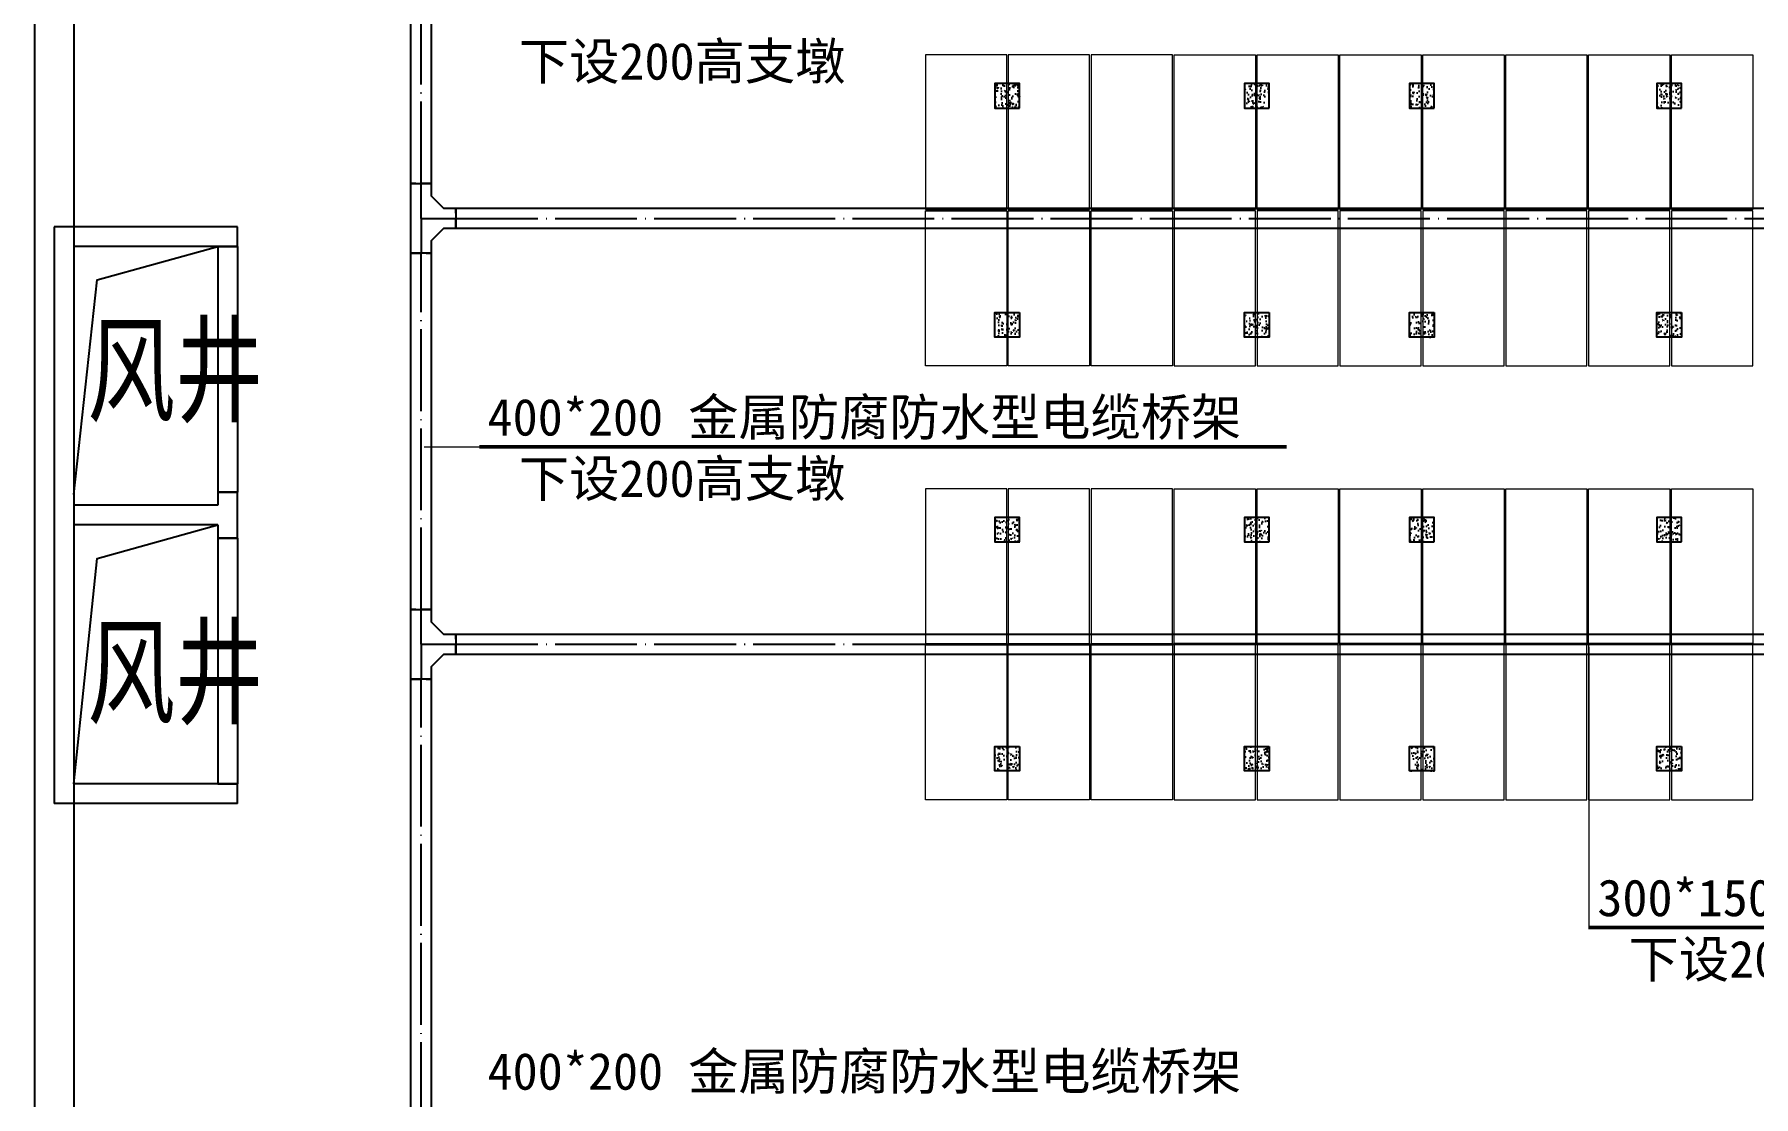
# Model space of a CAD drawing. Header units: millimetres. Extents: x -633009578 to 5705885, y -633235091 to 2571734.
# Drawn here: x 2781536 to 2802523, y 1731517 to 1744481 of the extents above; entities that cross this region are included whole.
import ezdxf

# ---------------------------------------------------------------- set-up
doc = ezdxf.new("R2010")
doc.units = ezdxf.units.MM
doc.header["$LTSCALE"] = 1000
doc.header["$MEASUREMENT"] = 0
for name, pattern in [('DASH', [0.35, 0.25, -0.1]), ('DASHED2', [0.375, 0.25, -0.125]), ('DOTE', [2.4200000000000004, 2, -0.2, 0.02, -0.2])]:
    doc.linetypes.add(name, pattern=pattern)
doc.layers.get('0').update_dxf_attribs({"color": 9})
for name, color, linetype in [('3T_WOOD', 21, 'Continuous'), ('A-OTHER(其它)', 192, 'Continuous'), ('A-ROOF(屋顶)', 11, 'Continuous'), ('A-TEXT(房间)', 243, 'Continuous'), ('A-WALL(墙)', 255, 'Continuous'), ('A-WINDOW（窗）', 4, 'Continuous'), ('尺寸线层', 3, 'Continuous'), ('电-桥架', 4, 'Continuous'), ('设备-箱柜', 3, 'Continuous')]:
    doc.layers.add(name, color=color, linetype=linetype)
doc.styles.add('_TCH', font='simhei.ttf', dxfattribs={"width": 0.75, "bigfont": 'hztxt.shx'})
doc.styles.add('ELEC-DIM', font='simhei.ttf')

# ---------------------------------------------------------------- blocks, each defined once
blk = doc.blocks.new('3030')
h = blk.add_hatch()
h.set_pattern_fill('AR-CONC', color=256, scale=20, angle=180, style=0)
h.set_pattern_definition([(230, (0, 0), (-143.4520365201507, 12.5504269965191), [15, -165]), (175, (0, 0), (27.75026672259992, -150.4384267400024), [12, -132]), (280.4514, (-11.954336, 1.045868000000007), (-115.7018763428044, -137.8879084121907), [12.748038, -140.2284224]), (226.1842, (-2.266215559059192e-14, -40), (-213.4482097251289, 33.10380286580374), [22.5, -247.5]), (276.6356, (-17.78734900000002, -37.24133859999999), (-186.9325411097408, -194.8235741800882), [19.12205759999999, -210.3426]), (171.1841999999999, (-2.266215559059192e-14, -40), (-186.9323890267256, -194.8237201850648), [18, -198]), (201, (-20.00000000000002, -29.99999999999999), (-119.3814104236923, 80.52377813306784), [15, -165]), (145.9999999999999, (-20.00000000000002, -29.99999999999999), (-48.66306638431643, -145.0300090093706), [12, -132]), (251.4514, (-29.94844660000001, -23.28967879999998), (-168.044525716298, -64.50609934199038), [12.748038, -140.2284224]), (217.5, (0, 0), (-2.431971063458171, -66.5787707662623), [0, -130.4, 0, -134, 0, -132.5]), (187.5, (0, 0), (-52.61390748842976, -78.88234237647202), [0, -76.39999999999999, 0, -127.4, 0, -50.5]), (147.5, (44.6, -2.526830348350999e-14), (-106.7644872344818, 4.510974346876012), [0, -50, 0, -156, 0, -207]), (137.5, (64.6, -3.659938127880594e-14), (-116.6372338684773, -20.02099646646348), [0, -65, 0, -103.6, 0, -147])])
h.paths.add_polyline_path([(7589905.532891056, -2127883.896403329), (7589905.532891056, -2127584.046403329), (7590205.532891056, -2127584.046403329), (7590205.532891056, -2127883.896403329)])
blk.add_lwpolyline([(7589905.532891056, -2127883.896403329), (7589905.532891056, -2127584.046403329), (7590205.532891056, -2127584.046403329), (7590205.532891056, -2127883.896403329)], close=True)
blk = doc.blocks.new('G$C91E54488')
at = {"color": 8, "lineweight": 0}
for points in [[(-122662.7808985738, 92819.15283179656), (-122662.7808985738, 90930.15283179656), (-121670.7808985738, 90930.15283179656), (-121670.7808985738, 92819.15283179656)], [(-121650.7808985738, 92819.15283179656), (-121650.7808985738, 90930.15283179656), (-120658.7808985738, 90930.15283179656), (-120658.7808985738, 92819.15283179656)], [(-120638.7808985738, 92819.15283179656), (-120638.7808985738, 90930.15283179656), (-119646.7808985738, 90930.15283179656), (-119646.7808985738, 92819.15283179656)], [(-118634.7808985719, 92819.15283179656), (-118634.7808985719, 90930.15283179656), (-119626.7808985719, 90930.15283179656), (-119626.7808985719, 92819.15283179656)], [(-117622.7808985719, 92819.15283179656), (-117622.7808985719, 90930.15283179656), (-118614.7808985719, 90930.15283179656), (-118614.7808985719, 92819.15283179656)], [(-116610.7808985719, 92819.15283179656), (-116610.7808985719, 90930.15283179656), (-117602.7808985719, 90930.15283179656), (-117602.7808985719, 92819.15283179656)], [(-115598.7808985719, 92819.15283179656), (-115598.7808985719, 90930.15283179656), (-116590.7808985719, 90930.15283179656), (-116590.7808985719, 92819.15283179656)], [(-114586.7808985719, 92819.15283179656), (-114586.7808985719, 90930.15283179656), (-115578.7808985719, 90930.15283179656), (-115578.7808985719, 92819.15283179656)], [(-113574.7808985719, 92819.15283179656), (-113574.7808985719, 90930.15283179656), (-114566.7808985719, 90930.15283179656), (-114566.7808985719, 92819.15283179656)], [(-112562.7808985719, 92819.15283179656), (-112562.7808985719, 90930.15283179656), (-113554.7808985719, 90930.15283179656), (-113554.7808985719, 92819.15283179656)], [(-122662.7808985738, 89023.15283179656), (-122662.7808985738, 90912.15283179656), (-121670.7808985738, 90912.15283179656), (-121670.7808985738, 89023.15283179656)], [(-121650.7808985738, 89023.15283179656), (-121650.7808985738, 90912.15283179656), (-120658.7808985738, 90912.15283179656), (-120658.7808985738, 89023.15283179656)], [(-120638.7808985738, 89023.15283179656), (-120638.7808985738, 90912.15283179656), (-119646.7808985738, 90912.15283179656), (-119646.7808985738, 89023.15283179656)], [(-118634.7808985719, 89023.15283179656), (-118634.7808985719, 90912.15283179656), (-119626.7808985719, 90912.15283179656), (-119626.7808985719, 89023.15283179656)], [(-117622.7808985719, 89023.15283179656), (-117622.7808985719, 90912.15283179656), (-118614.7808985719, 90912.15283179656), (-118614.7808985719, 89023.15283179656)], [(-116610.7808985719, 89023.15283179656), (-116610.7808985719, 90912.15283179656), (-117602.7808985719, 90912.15283179656), (-117602.7808985719, 89023.15283179656)], [(-115598.7808985719, 89023.15283179656), (-115598.7808985719, 90912.15283179656), (-116590.7808985719, 90912.15283179656), (-116590.7808985719, 89023.15283179656)], [(-114586.7808985719, 89023.15283179656), (-114586.7808985719, 90912.15283179656), (-115578.7808985719, 90912.15283179656), (-115578.7808985719, 89023.15283179656)], [(-113574.7808985719, 89023.15283179656), (-113574.7808985719, 90912.15283179656), (-114566.7808985719, 90912.15283179656), (-114566.7808985719, 89023.15283179656)], [(-112562.7808985719, 89023.15283179656), (-112562.7808985719, 90912.15283179656), (-113554.7808985719, 90912.15283179656), (-113554.7808985719, 89023.15283179656)], [(-122662.7808985738, 87523.15283179656), (-122662.7808985738, 85634.15283179656), (-121670.7808985738, 85634.15283179656), (-121670.7808985738, 87523.15283179656)], [(-121650.7808985738, 87523.15283179656), (-121650.7808985738, 85634.15283179656), (-120658.7808985738, 85634.15283179656), (-120658.7808985738, 87523.15283179656)], [(-120638.7808985738, 87523.15283179656), (-120638.7808985738, 85634.15283179656), (-119646.7808985738, 85634.15283179656), (-119646.7808985738, 87523.15283179656)], [(-118634.7808985719, 87523.15283179656), (-118634.7808985719, 85634.15283179656), (-119626.7808985719, 85634.15283179656), (-119626.7808985719, 87523.15283179656)], [(-117622.7808985719, 87523.15283179656), (-117622.7808985719, 85634.15283179656), (-118614.7808985719, 85634.15283179656), (-118614.7808985719, 87523.15283179656)], [(-116610.7808985719, 87523.15283179656), (-116610.7808985719, 85634.15283179656), (-117602.7808985719, 85634.15283179656), (-117602.7808985719, 87523.15283179656)], [(-115598.7808985719, 87523.15283179656), (-115598.7808985719, 85634.15283179656), (-116590.7808985719, 85634.15283179656), (-116590.7808985719, 87523.15283179656)], [(-114586.7808985719, 87523.15283179656), (-114586.7808985719, 85634.15283179656), (-115578.7808985719, 85634.15283179656), (-115578.7808985719, 87523.15283179656)], [(-113574.7808985719, 87523.15283179656), (-113574.7808985719, 85634.15283179656), (-114566.7808985719, 85634.15283179656), (-114566.7808985719, 87523.15283179656)], [(-112562.7808985719, 87523.15283179656), (-112562.7808985719, 85634.15283179656), (-113554.7808985719, 85634.15283179656), (-113554.7808985719, 87523.15283179656)], [(-122662.7808985738, 83727.15283179656), (-122662.7808985738, 85616.15283179656), (-121670.7808985738, 85616.15283179656), (-121670.7808985738, 83727.15283179656)], [(-121650.7808985738, 83727.15283179656), (-121650.7808985738, 85616.15283179656), (-120658.7808985738, 85616.15283179656), (-120658.7808985738, 83727.15283179656)], [(-120638.7808985738, 83727.15283179656), (-120638.7808985738, 85616.15283179656), (-119646.7808985738, 85616.15283179656), (-119646.7808985738, 83727.15283179656)], [(-118634.7808985719, 83727.15283179656), (-118634.7808985719, 85616.15283179656), (-119626.7808985719, 85616.15283179656), (-119626.7808985719, 83727.15283179656)], [(-117622.7808985719, 83727.15283179656), (-117622.7808985719, 85616.15283179656), (-118614.7808985719, 85616.15283179656), (-118614.7808985719, 83727.15283179656)], [(-116610.7808985719, 83727.15283179656), (-116610.7808985719, 85616.15283179656), (-117602.7808985719, 85616.15283179656), (-117602.7808985719, 83727.15283179656)], [(-115598.7808985719, 83727.15283179656), (-115598.7808985719, 85616.15283179656), (-116590.7808985719, 85616.15283179656), (-116590.7808985719, 83727.15283179656)], [(-114586.7808985719, 83727.15283179656), (-114586.7808985719, 85616.15283179656), (-115578.7808985719, 85616.15283179656), (-115578.7808985719, 83727.15283179656)], [(-113574.7808985719, 83727.15283179656), (-113574.7808985719, 85616.15283179656), (-114566.7808985719, 85616.15283179656), (-114566.7808985719, 83727.15283179656)], [(-112562.7808985719, 83727.15283179656), (-112562.7808985719, 85616.15283179656), (-113554.7808985719, 85616.15283179656), (-113554.7808985719, 83727.15283179656)]]:
    blk.add_lwpolyline(points, close=True, dxfattribs=at)
at = {"layer": 'A-OTHER(其它)'}
for points in [[(-133059.9960724125, 87449.99999992421), (-132774.0657721153, 90070.1517959499), (-131299.9960723268, 90479.9999999028)], [(-133059.9960724041, 83919.99999979918), (-132774.065772573, 86670.15179598064), (-131299.9960727841, 87079.99999993353)]]:
    blk.add_lwpolyline(points, dxfattribs=at)
at = {"layer": 'A-ROOF(屋顶)'}
for points in [[(-133540.0010337373, 125749.999999938), (-133540.00139366, 87199.99999993795)], [(-133060.0010337373, 112779.9999999368), (-133060.0010337373, 87199.99999993795)], [(-133540.0015669777, 87199.99999993795), (-133540.0015785219, 67399.99999993795), (-66500.0009442009, 67399.99999993795)], [(-133059.9968647822, 87199.99999993795), (-133059.9951609792, 67399.99999993795)]]:
    blk.add_lwpolyline(points, dxfattribs=at)
at = {"layer": 'A-WALL(墙)'}
for p, q in [((-133299.9960723249, 90719.99999996636), (-133299.996072378, 87199.99999989604)), ((-131059.9960723547, 90719.99999996636), (-133299.9960723249, 90719.99999996636)), ((-131059.9960723631, 90480.00000000407), (-131059.9960723547, 90719.99999996636)), ((-133059.9960723943, 90479.99999996938), (-133059.9960723938, 87319.9999999333)), ((-131299.9960723566, 90479.99999996938), (-133059.9960723943, 90479.99999996938)), ((-131299.9960723566, 90479.99999996938), (-131059.9960723631, 90480.00000000407)), ((-131299.9960723566, 87319.99999993353), (-133059.9960723938, 87319.9999999333)), ((-131059.9960723608, 87479.99999974982), (-131299.9960723594, 87479.99999974982)), ((-131299.9960723594, 87479.99999974982), (-131299.9960723566, 87319.99999993353)), ((-131059.9960723524, 87199.9999999177), (-131059.9960723608, 87479.99999974982)), ((-133299.996072378, 87199.99999989604), (-133299.996072433, 83679.99999993655)), ((-131059.9960723193, 86920.00000000407), (-131059.9960723524, 87199.9999999177)), ((-133059.9960723617, 87079.99999993562), (-133059.9960723612, 83919.99999981152)), ((-131299.9960723151, 87079.99999993562), (-133059.9960723617, 87079.99999993562)), ((-131299.9960723151, 87079.99999993562), (-131299.9960723175, 86920.00000000407)), ((-131299.9960723175, 86920.00000000407), (-131059.9960723193, 86920.00000000407)), ((-131299.9960723147, 83919.99999981152), (-133059.9960723612, 83919.99999981152)), ((-131059.9960723501, 83920.00000000407), (-131299.996072317, 83920.00000000407)), ((-131059.9960723883, 83679.99999993655), (-131059.9960723501, 83920.00000000407)), ((-131059.9960723883, 83679.99999993655), (-133299.996072433, 83679.99999993655))]:
    blk.add_line(p, q, dxfattribs=at)
at = {"layer": 'A-WINDOW（窗）', "linetype": 'DASH'}
for p, q in [((-131059.9960723529, 90479.99999984086), (-131299.9960723529, 90479.99999984086)), ((-131299.9960723529, 87479.99999984086), (-131059.9960723529, 87479.99999984086)), ((-131059.9960723519, 86919.99999999476), (-131299.9960723519, 86919.99999999476)), ((-131299.9960723519, 83919.99999999476), (-131059.9960723519, 83919.99999999476))]:
    blk.add_line(p, q, dxfattribs=at)
at = {"layer": 'A-WINDOW（窗）'}
for p, q in [((-131299.9960723529, 90479.99999984086), (-131299.9960723529, 87479.99999984086)), ((-131059.9960723529, 90479.99999984086), (-131059.9960723529, 87479.99999984086)), ((-131299.9960723519, 86919.99999999476), (-131299.9960723519, 83919.99999999476)), ((-131059.9960723519, 86919.99999999476), (-131059.9960723519, 83919.99999999476))]:
    blk.add_line(p, q, dxfattribs=at)
at = {"color": 8, "xscale": -1}
for p in [(7468391.004357066, 2220052.913947882), (7471438.83080169, 2220052.913947882), (7473451.877110168, 2220052.913947882), (7476471.004357066, 2220052.913947882), (7468391.004357066, 2214756.913947882), (7471438.83080169, 2214756.913947882), (7473451.877110168, 2214756.913947882), (7476471.004357066, 2214756.913947882)]:
    blk.add_blockref('3030', p, dxfattribs=at)
at = {"color": 8, "rotation": 180}
for p in [(7468391.004357066, -2038210.608283458), (7471438.83080169, -2038210.608283458), (7473451.877110168, -2038210.608283458), (7476471.004357066, -2038210.608283458), (7468391.004357066, -2043506.608283458), (7471438.83080169, -2043506.608283458), (7473451.877110168, -2043506.608283458), (7476471.004357066, -2043506.608283458)]:
    blk.add_blockref('3030', p, dxfattribs=at)
at = {"layer": 'A-TEXT(房间)', "style": '_TCH', "width": 0.75}
for p in [(-132894.972287626, 88448.54570813302), (-132894.972287626, 84762.05893730943)]:
    blk.add_text('风井', height=1050, dxfattribs=at).set_placement(p)
blk = doc.blocks.new('sdafsfd')
at = {"color": 5, "lineweight": 0}
for points in [[(7508781.72500378, -2530383.625929791), (7508781.72500378, -2532272.625929791), (7509773.72500378, -2532272.625929791), (7509773.72500378, -2530383.625929791)], [(7509793.72500378, -2530383.625929791), (7509793.72500378, -2532272.625929791), (7510785.72500378, -2532272.625929791), (7510785.72500378, -2530383.625929791)], [(7510805.72500378, -2530383.625929791), (7510805.72500378, -2532272.625929791), (7511797.72500378, -2532272.625929791), (7511797.72500378, -2530383.625929791)], [(7512809.725003782, -2530383.625929791), (7512809.725003782, -2532272.625929791), (7511817.725003782, -2532272.625929791), (7511817.725003782, -2530383.625929791)], [(7513821.725003782, -2530383.625929791), (7513821.725003782, -2532272.625929791), (7512829.725003782, -2532272.625929791), (7512829.725003782, -2530383.625929791)], [(7514833.725003782, -2530383.625929791), (7514833.725003782, -2532272.625929791), (7513841.725003782, -2532272.625929791), (7513841.725003782, -2530383.625929791)], [(7515845.725003782, -2530383.625929791), (7515845.725003782, -2532272.625929791), (7514853.725003782, -2532272.625929791), (7514853.725003782, -2530383.625929791)], [(7516857.725003782, -2530383.625929791), (7516857.725003782, -2532272.625929791), (7515865.725003782, -2532272.625929791), (7515865.725003782, -2530383.625929791)], [(7517869.725003782, -2530383.625929791), (7517869.725003782, -2532272.625929791), (7516877.725003782, -2532272.625929791), (7516877.725003782, -2530383.625929791)], [(7518881.725003782, -2530383.625929791), (7518881.725003782, -2532272.625929791), (7517889.725003782, -2532272.625929791), (7517889.725003782, -2530383.625929791)], [(7508781.72500378, -2534179.625929791), (7508781.72500378, -2532290.625929791), (7509773.72500378, -2532290.625929791), (7509773.72500378, -2534179.625929791)], [(7509793.72500378, -2534179.625929791), (7509793.72500378, -2532290.625929791), (7510785.72500378, -2532290.625929791), (7510785.72500378, -2534179.625929791)], [(7510805.72500378, -2534179.625929791), (7510805.72500378, -2532290.625929791), (7511797.72500378, -2532290.625929791), (7511797.72500378, -2534179.625929791)], [(7512809.725003782, -2534179.625929791), (7512809.725003782, -2532290.625929791), (7511817.725003782, -2532290.625929791), (7511817.725003782, -2534179.625929791)], [(7513821.725003782, -2534179.625929791), (7513821.725003782, -2532290.625929791), (7512829.725003782, -2532290.625929791), (7512829.725003782, -2534179.625929791)], [(7514833.725003782, -2534179.625929791), (7514833.725003782, -2532290.625929791), (7513841.725003782, -2532290.625929791), (7513841.725003782, -2534179.625929791)], [(7515845.725003782, -2534179.625929791), (7515845.725003782, -2532290.625929791), (7514853.725003782, -2532290.625929791), (7514853.725003782, -2534179.625929791)], [(7516857.725003782, -2534179.625929791), (7516857.725003782, -2532290.625929791), (7515865.725003782, -2532290.625929791), (7515865.725003782, -2534179.625929791)], [(7517869.725003782, -2534179.625929791), (7517869.725003782, -2532290.625929791), (7516877.725003782, -2532290.625929791), (7516877.725003782, -2534179.625929791)], [(7518881.725003782, -2534179.625929791), (7518881.725003782, -2532290.625929791), (7517889.725003782, -2532290.625929791), (7517889.725003782, -2534179.625929791)]]:
    blk.add_lwpolyline(points, close=True, dxfattribs=at)
at = {"xscale": -1}
for p in [(15099835.51025942, -403149.8648137059), (15102883.33670404, -403149.8648137059), (15104896.38301252, -403149.8648137059), (15107915.51025942, -403149.8648137059)]:
    blk.add_blockref('3030', p, dxfattribs=at)
at = {"rotation": 180}
for p in [(15099835.51025942, -4661413.387045046), (15102883.33670404, -4661413.387045046), (15104896.38301252, -4661413.387045046), (15107915.51025942, -4661413.387045046)]:
    blk.add_blockref('3030', p, dxfattribs=at)

msp = doc.modelspace()

# ---------------------------------------------------------------- linework, layer by layer
at = {"layer": '电-桥架', "color": 5, "linetype": 'DOTE', "ltscale": 0.5}
for p, q in [((2786256.500000018, 1742661), (2786256.500000014, 1747133.5)), ((2786256.499999985, 1742236), (2786256.499999979, 1742661)), ((2786256.499999985, 1742236), (2786256.499999991, 1741811)), ((2786256.499999985, 1742236), (2786681.499999985, 1742236)), ((2786681.499999985, 1742236), (2812659, 1742236)), ((2786256.500000023, 1737462.5), (2786256.500000019, 1741811)), ((2786256.499999985, 1737037.5), (2786256.499999981, 1737462.5)), ((2786256.499999985, 1737037.5), (2786256.499999989, 1736612.5)), ((2786256.499999985, 1737037.5), (2786681.499999985, 1737037.5)), ((2786681.499999985, 1737037.5), (2812659, 1737037.5)), ((2786256.500000028, 1728762.000000006), (2786256.500000024, 1736612.5))]:
    msp.add_line(p, q, dxfattribs=at)
at = {"layer": '电-桥架', "color": 9, "linetype": 'DASHED2', "ltscale": 0.5}
for p, q in [((2786381.500000018, 1742661.000000001), (2786131.500000018, 1742661)), ((2786681.499999986, 1742111), (2786681.499999985, 1742361)), ((2786131.500000019, 1741811), (2786381.500000019, 1741811.000000001)), ((2786381.500000023, 1737462.500000001), (2786131.500000023, 1737462.5)), ((2786681.499999986, 1736912.5), (2786681.499999985, 1737162.5)), ((2786131.500000024, 1736612.5), (2786381.500000024, 1736612.500000001))]:
    msp.add_line(p, q, dxfattribs=at)
at = {"layer": '电-桥架', "ltscale": 0.5}
for points in [[(2786131.500000018, 1742661.000000699), (2786131.500000014, 1747133.5), (2786381.500000014, 1747133.500000001), (2786381.500000018, 1742661.000000003)], [(2786681.499999985, 1742361), (2812659, 1742361), (2812659, 1742111), (2786681.499999986, 1742111)], [(2786131.500000023, 1737462.500000729), (2786131.500000019, 1741810.999999998)], [(2786381.500000019, 1741811.000000001), (2786381.500000023, 1737462.500000002)], [(2786681.499999985, 1737162.5), (2812659, 1737162.5), (2812659, 1736912.5), (2786681.499999986, 1736912.5)], [(2786381.500000024, 1736612.500000001), (2786381.500000028, 1728762.000000007), (2786131.500000028, 1728762.000000006), (2786131.500000024, 1736612.499999998)]]:
    msp.add_lwpolyline(points, dxfattribs=at)
for points in [[(2786381.499999979, 1742661.000000003), (2786381.499999981, 1742511.000000003), (2786531.499999984, 1742361), (2786681.499999984, 1742361), (2786681.499999986, 1742111), (2786531.499999986, 1742111), (2786381.499999989, 1741961.000000003), (2786381.499999991, 1741811.000000003), (2786131.499999991, 1741810.999999998), (2786131.499999979, 1742660.999999998)], [(2786381.499999981, 1737462.500000002), (2786381.499999982, 1737312.500000002), (2786531.499999984, 1737162.5), (2786681.499999984, 1737162.5), (2786681.499999986, 1736912.5), (2786531.499999986, 1736912.5), (2786381.499999987, 1736762.500000002), (2786381.499999989, 1736612.500000002), (2786131.499999989, 1736612.499999998), (2786131.499999981, 1737462.499999998)]]:
    msp.add_lwpolyline(points, close=True, dxfattribs=at)
at = {"layer": '设备-箱柜', "color": 6}
for points in [[(2786293.128415565, 1739446.422418155, 15, 15, 0), (2786967.652485659, 1739446.422418155, 15, 15, 0), (2786967.652485659, 1739446.422418155, 45, 45, 0), (2796821.783441407, 1739446.422418155, 45, 45, 0)], [(2800514.821967864, 1737004.5, 15, 15, 0), (2800514.821967864, 1733580.422418155, 15, 15, 0), (2800514.821967864, 1733580.422418155, 45, 45, 0), (2810472.952923613, 1733580.422418155, 45, 45, 0)]]:
    msp.add_lwpolyline(points, format="xyseb", dxfattribs=at)

# ---------------------------------------------------------------- block references
at = {"layer": '3T_WOOD'}
msp.add_blockref('G$C91E54488', (2915076, 1651413.5), dxfattribs=at)
at = {"layer": '尺寸线层'}
for p in [(-4716368.505902354, 4274616.278761588), (-4716368.505902354, 4269320.278761588)]:
    msp.add_blockref('sdafsfd', p, dxfattribs=at)

# ---------------------------------------------------------------- texts
at = {"layer": '设备-箱柜', "color": 6, "style": 'ELEC-DIM'}
for s, p in [('下设200高支墩', (2787449.830517794, 1743928.5)), ('400*200 金属防腐防水型电缆桥架', (2787068.231642397, 1739584.717519066)), ('下设200高支墩', (2787449.830517794, 1738836)), ('300*150 金属防腐防水型电缆桥架', (2800615.401124602, 1733718.717519066)), ('下设200高支墩', (2800997, 1732970)), ('400*200 金属防腐防水型电缆桥架', (2787068.231642397, 1731600.717519066))]:
    msp.add_text(s, height=450, dxfattribs=at).set_placement(p)

doc.saveas('drawing.dxf')
